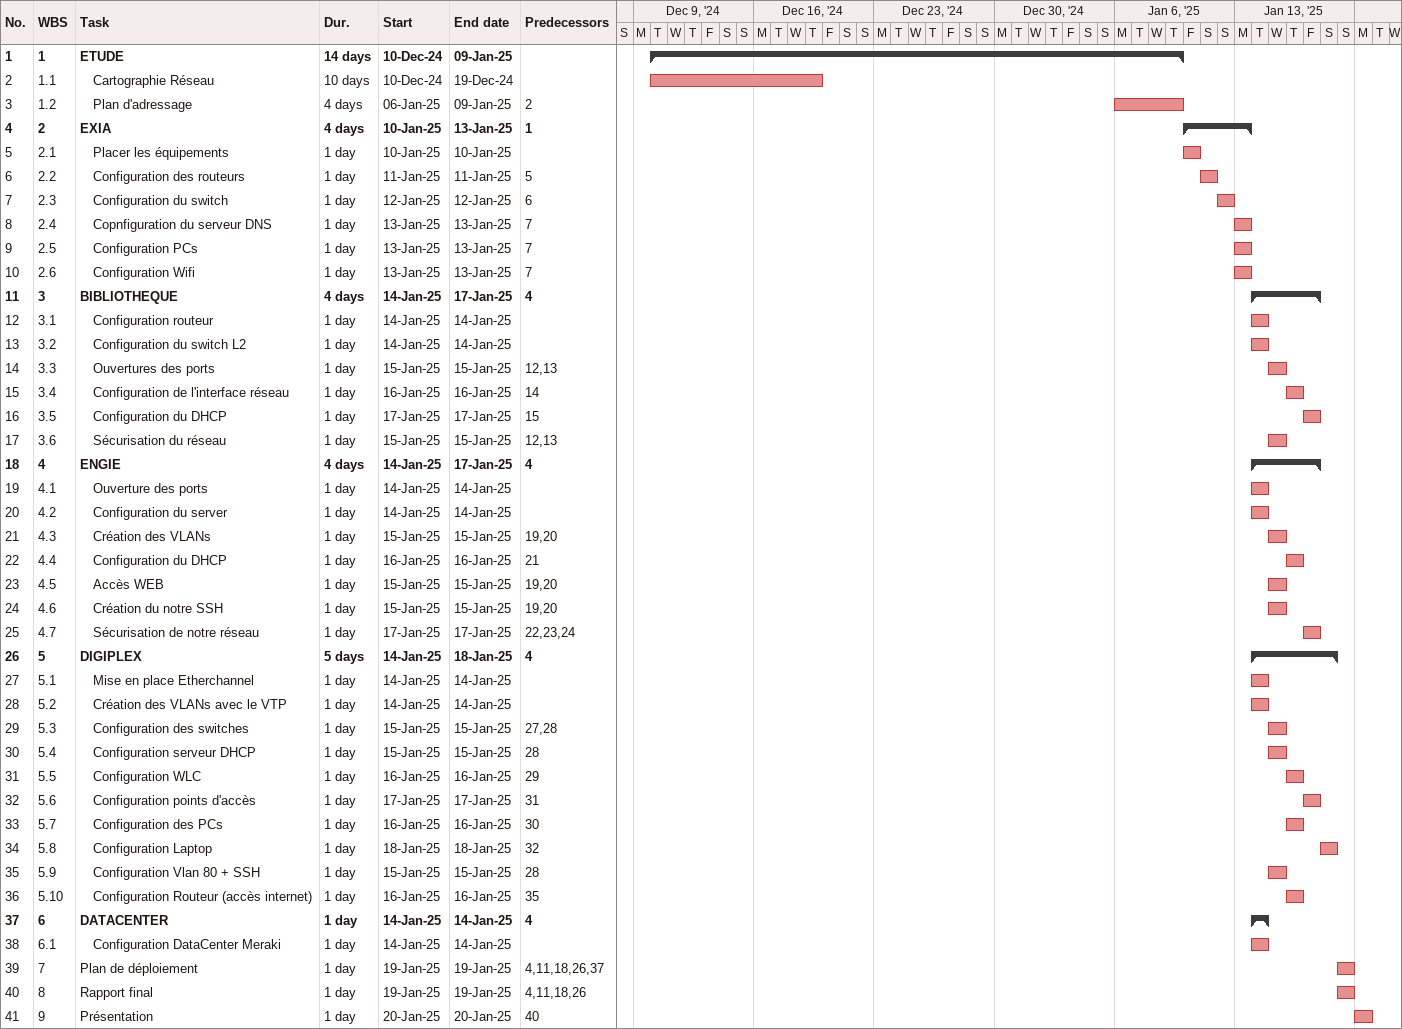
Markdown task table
| ID | WBS | Task | Duration | Start | Finish | Predecessors |
|---|---|---|---|---|---|---|
| 1 | 1 | **ETUDE** | 14d | 2024-12-10 | 2025-01-09 |  |
| 2 | 1.1 | Cartographie Réseau | 10d | 2024-12-10 | 2024-12-19 |  |
| 3 | 1.2 | Plan d'adressage | 4d | 2025-01-06 | 2025-01-09 | 2 |
| 4 | 2 | **EXIA** | 4d | 2025-01-10 | 2025-01-13 | 1 |
| 5 | 2.1 | Placer les équipements | 1d | 2025-01-10 | 2025-01-10 |  |
| 6 | 2.2 | Configuration des routeurs | 1d | 2025-01-11 | 2025-01-11 | 5 |
| 7 | 2.3 | Configuration du switch | 1d | 2025-01-12 | 2025-01-12 | 6 |
| 8 | 2.4 | Copnfiguration du serveur DNS | 1d | 2025-01-13 | 2025-01-13 | 7 |
| 9 | 2.5 | Configuration PCs | 1d | 2025-01-13 | 2025-01-13 | 7 |
| 10 | 2.6 | Configuration Wifi | 1d | 2025-01-13 | 2025-01-13 | 7 |
| 11 | 3 | **BIBLIOTHEQUE** | 4d | 2025-01-14 | 2025-01-17 | 4 |
| 12 | 3.1 | Configuration routeur | 1d | 2025-01-14 | 2025-01-14 |  |
| 13 | 3.2 | Configuration du switch L2 | 1d | 2025-01-14 | 2025-01-14 |  |
| 14 | 3.3 | Ouvertures des ports | 1d | 2025-01-15 | 2025-01-15 | 12, 13 |
| 15 | 3.4 | Configuration de l'interface réseau | 1d | 2025-01-16 | 2025-01-16 | 14 |
| 16 | 3.5 | Configuration du DHCP | 1d | 2025-01-17 | 2025-01-17 | 15 |
| 17 | 3.6 | Sécurisation du réseau | 1d | 2025-01-15 | 2025-01-15 | 12, 13 |
| 18 | 4 | **ENGIE** | 4d | 2025-01-14 | 2025-01-17 | 4 |
| 19 | 4.1 | Ouverture des ports | 1d | 2025-01-14 | 2025-01-14 |  |
| 20 | 4.2 | Configuration du server | 1d | 2025-01-14 | 2025-01-14 |  |
| 21 | 4.3 | Création des VLANs | 1d | 2025-01-15 | 2025-01-15 | 19, 20 |
| 22 | 4.4 | Configuration du DHCP | 1d | 2025-01-16 | 2025-01-16 | 21 |
| 23 | 4.5 | Accès WEB | 1d | 2025-01-15 | 2025-01-15 | 19, 20 |
| 24 | 4.6 | Création du notre SSH | 1d | 2025-01-15 | 2025-01-15 | 19, 20 |
| 25 | 4.7 | Sécurisation de notre réseau | 1d | 2025-01-17 | 2025-01-17 | 22, 23, 24 |
| 26 | 5 | **DIGIPLEX** | 5d | 2025-01-14 | 2025-01-18 | 4 |
| 27 | 5.1 | Mise en place Etherchannel | 1d | 2025-01-14 | 2025-01-14 |  |
| 28 | 5.2 | Création des VLANs avec le VTP | 1d | 2025-01-14 | 2025-01-14 |  |
| 29 | 5.3 | Configuration des switches | 1d | 2025-01-15 | 2025-01-15 | 27, 28 |
| 30 | 5.4 | Configuration serveur DHCP | 1d | 2025-01-15 | 2025-01-15 | 28 |
| 31 | 5.5 | Configuration WLC | 1d | 2025-01-16 | 2025-01-16 | 29 |
| 32 | 5.6 | Configuration points d'accès | 1d | 2025-01-17 | 2025-01-17 | 31 |
| 33 | 5.7 | Configuration des PCs | 1d | 2025-01-16 | 2025-01-16 | 30 |
| 34 | 5.8 | Configuration Laptop | 1d | 2025-01-18 | 2025-01-18 | 32 |
| 35 | 5.9 | Configuration Vlan 80 + SSH | 1d | 2025-01-15 | 2025-01-15 | 28 |
| 36 | 5.10 | Configuration Routeur (accès internet) | 1d | 2025-01-16 | 2025-01-16 | 35 |
| 37 | 6 | **DATACENTER** | 1d | 2025-01-14 | 2025-01-14 | 4 |
| 38 | 6.1 | Configuration DataCenter Meraki | 1d | 2025-01-14 | 2025-01-14 |  |
| 39 | 7 | Plan de déploiement | 1d | 2025-01-19 | 2025-01-19 | 4, 11, 18, 26, 37 |
| 40 | 8 | Rapport final | 1d | 2025-01-19 | 2025-01-19 | 4, 11, 18, 26 |
| 41 | 9 | Présentation | 1d | 2025-01-20 | 2025-01-20 | 40 |
